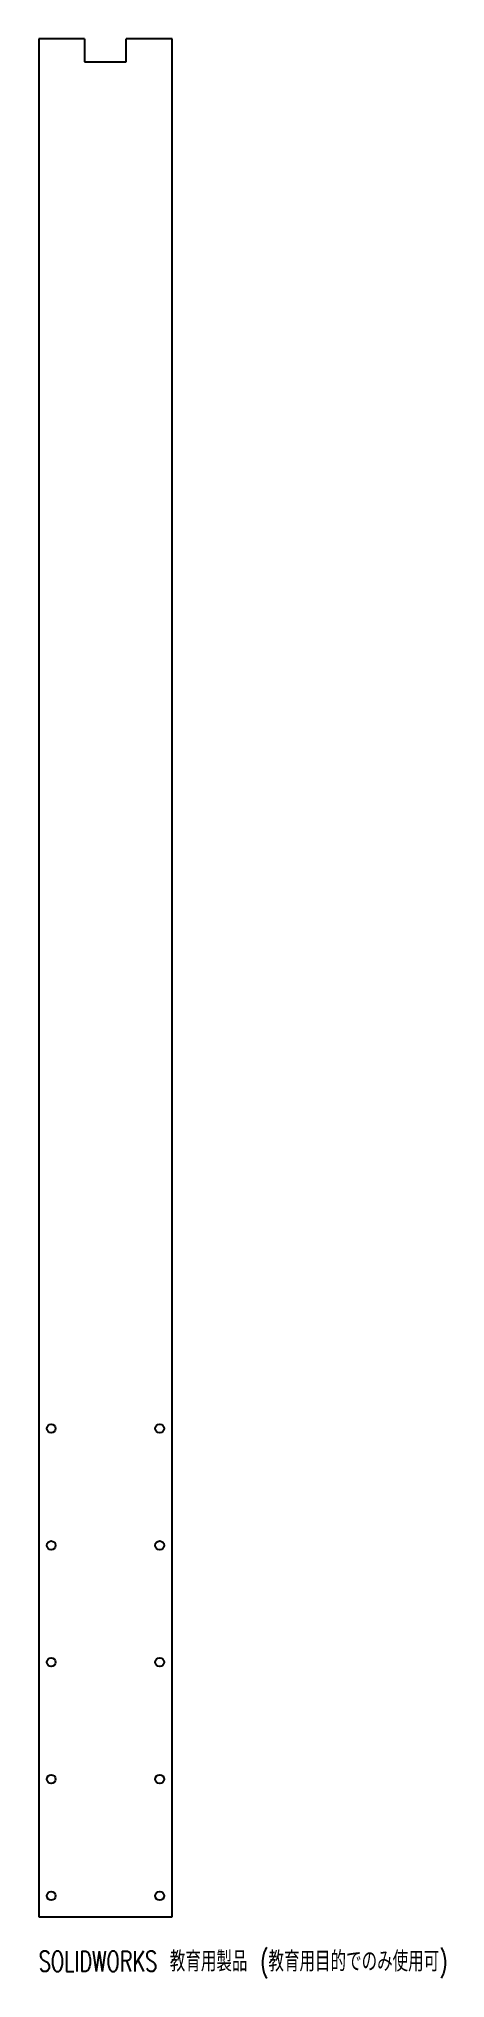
# Model space of a CAD drawing. Header units: millimetres. Extents: x 0 to 97, y -15 to 450.
import ezdxf

# ---------------------------------------------------------------- set-up
doc = ezdxf.new("R2010")
doc.units = ezdxf.units.MM
doc.styles.add('SLDTEXTSTYLE0', font='TXT', dxfattribs={"width": 0.7, "bigfont": 'bigfont'})

msp = doc.modelspace()

# ---------------------------------------------------------------- linework, layer by layer
at = {"color": 7, "linetype": 'Continuous', "lineweight": 25}
for p, q in [((11, 450), (0, 450)), ((0, 450), (0, 0)), ((11, 450), (11, 444.5)), ((32, 450), (21, 450)), ((21, 444.5), (21, 450)), ((32, 0), (32, 450)), ((11, 444.5), (21, 444.5)), ((0, 0), (32, 0))]:
    msp.add_line(p, q, dxfattribs=at)
for centre in [(3, 117), (29, 117), (3, 89), (29, 89), (3, 61), (29, 61), (3, 33), (29, 33), (3, 5), (29, 5)]:
    msp.add_circle(centre, 1.05, dxfattribs=at)

# ---------------------------------------------------------------- texts
at = {"color": 7, "linetype": 'Continuous', "insert": (0, -8.27), "char_height": 4.8336, "attachment_point": 1, "style": 'SLDTEXTSTYLE0'}
msp.add_mtext('SOLIDWORKS 教育用製品 (教育用目的でのみ使用可)', dxfattribs=at)

doc.saveas('drawing.dxf')
